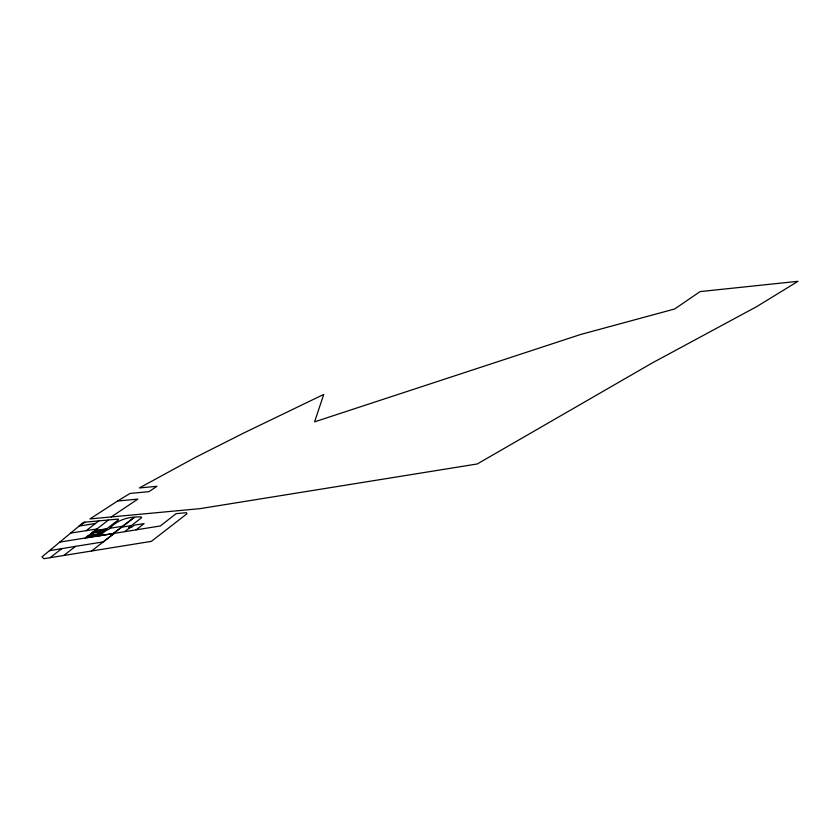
<?xml version="1.0" encoding="UTF-8"?>
<svg xmlns="http://www.w3.org/2000/svg" width="840" height="840" viewBox="0 0 840 840"><rect width="100%" height="100%" fill="white"/><g stroke="black" fill="none" stroke-linecap="round" stroke-linejoin="round"><path stroke-width="1.26" d="M136.08 529.861L144.113 523.614L134.253 525.168L131.47 527.31L128.541 527.783L141.603 517.692L141.267 516.926C128.782 516.579 117.201 519.456 108.791 529.473L105.147 530.061L118.514 519.74L118.23 519.078L83.622 522.312L42 556.868L43.88 558.695L151.347 541.37L186.91 513.807L186.428 512.705L176.064 513.67L160.356 525.966L59.787 542.094M97.913 536.099L100.475 534.125L87.738 536.13L85.176 538.104L108.517 519.981M63.798 555.481L75.442 546.368L103.267 541.884L114.209 533.369L99.13 535.899L107.205 529.736M70.675 533.053L86.205 530.67L98.742 520.894M91.539 551.009L114.209 533.369M50.043 557.697L61.824 548.635M86.992 537.81L89.555 535.846M95.193 531.52L92.631 533.484L90.814 533.778L93.377 531.804L100.485 530.785M91.697 534.965L92.159 534.597L89.828 534.965M96.264 531.457L97.346 530.628M88.809 537.527L91.371 535.563M90.626 537.243L93.188 535.28M92.453 536.96L95.014 534.986M97.514 534.041L100.317 533.316M102.092 530.534L103.163 529.715M94.269 536.666L96.831 534.702M99.908 532.34L102.47 530.376M96.086 536.382L98.648 534.418M124.604 531.71L130.011 527.541M111.216 516.947L137.834 499.118L117.621 501.007L89.943 518.931L200.088 508.641L477.257 463.964L651.966 363.122L756.546 306.705L798 281.306L700.098 291.596L674.635 308.994L580.598 334.498L314.57 421.858L323.746 394.422L244.335 432.737L195.216 457.506L139.367 487.945L156.975 486.308L148.964 491.663L130.064 493.427L117.621 501.007M85.019 522.176L79.044 526.103L95.456 523.457M49.424 550.704L75.442 546.368M94.742 530.722L106.848 528.749M86.205 530.67L97.031 528.948M110.471 528.182L122.787 526.239L134.022 517.597L113.337 533.516L121.569 527.184L131.313 525.641M104.423 530.166L100.653 530.659L98.091 532.623L101.724 532.056M93.482 532.833L98.942 531.972M89.355 535.332L99.855 533.673M95.004 530.995L88.757 535.794L99.246 534.145L105.493 529.347L95.004 530.995"/></g></svg>
